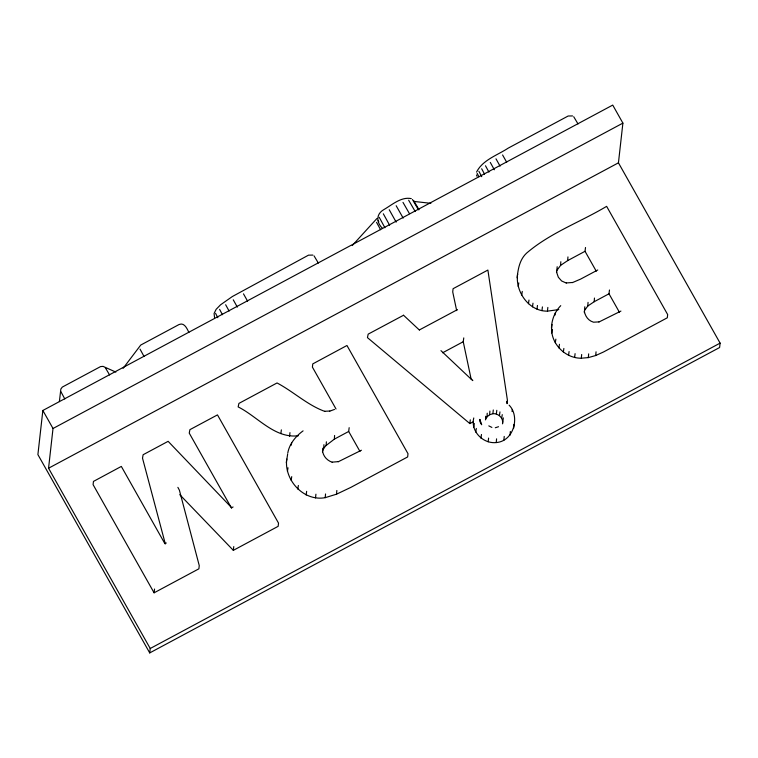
<?xml version="1.0" encoding="UTF-8"?>
<svg xmlns="http://www.w3.org/2000/svg" width="758" height="758" viewBox="0 0 758 758"><rect width="100%" height="100%" fill="white"/><g stroke="black" fill="none" stroke-linecap="round" stroke-linejoin="round"><path stroke-width="1.14" d="M332.184 462.257C327.323 460.542 323.837 456.866 322.756 452.128M325.552 493.951L325.191 497.665C303.731 501.682 284.212 480.193 286.685 459.405L286.912 459.102M566.273 283.056L561.602 280.953L558.352 277.257L556.476 271.847M493.287 409.974L492.908 413.697L489.611 414.749L486.987 416.872L485.442 419.866M496.594 438.844L496.215 442.568C483.036 443.989 470.348 431.16 473.769 417.971M403.493 315.281L368.18 334.136L367.44 337.623L469.875 423.599L473.21 421.808M419.364 330.024L403.502 315.205M547.845 307.426L547.447 311.15C528.999 311.434 515.345 291.887 517.534 274.538L517.761 274.235M324.756 411.376C307.549 405.151 293.261 391.516 277.049 382.961L238.922 403.398L238.154 406.913C257.502 416.53 274.766 438.844 298.453 435.727M581.689 354.488L581.291 358.212C564.179 358.449 548.764 341.46 552.061 324.538M496.215 442.568C514.038 441.222 520.187 416.218 509.101 405.142M502.526 423.675C503.691 418.198 498.3 413.138 492.908 413.697M584.352 312.647L584.806 306.772M470.292 419.837L469.875 423.599M42.846 410.476L37.9 454.601L149.724 652.913L719.607 347.524L720.1 343.118L618.443 162.828L622.896 123.118L612.729 105.087L42.846 410.476L53.013 428.497L48.559 468.217L150.226 648.497L149.724 652.913M59.38 401.617L60.858 389.006L62.308 387.082L100.568 366.588L103.069 366.379L115.87 372.093M177.884 487.356L179.4 490.199L199.25 565.591L198.89 568.813L154.092 592.813L154.556 589.032M231.55 508.144L189.244 433.121L189.907 429.663L217.48 414.891L278.518 523.105L278.158 526.327L233.331 550.346L233.767 546.584M280.896 433.576L281.36 429.871M287.756 453.151C289.272 443.999 295.743 436.21 303.086 430.876M289.556 436.343L289.973 432.619M287.415 471.343L288.002 467.771M291.233 445.192L291.678 442.833M291.167 480.25L291.735 476.63M297.828 489.118L298.358 485.452M306.166 495.04L306.649 491.336M315.508 497.921L315.925 494.197M322.709 448.272L322.51 451.834L323.713 448.3L323.941 444.681M323.713 448.3L326.13 445.477L326.385 441.81M326.13 445.477L334.325 439.157L334.61 435.471M325.191 497.665L336.524 494.188L336.846 490.483M359.965 451.446L348.689 431.463L349.163 427.673M336.012 408.979L312.41 367.118L312.77 363.897L346.965 345.496L408.003 453.72L407.643 456.941L350.84 487.385L336.524 494.188M471.125 379.066L463.242 341.725L463.773 337.907M473.769 427.105L474.356 423.533M475.759 432.069L476.327 428.441M480.942 438.19L481.463 434.505M485.556 418.795L485.641 416.284M486.987 416.872L487.223 413.224M489.611 414.749L489.905 411.054M488.161 441.8L488.607 438.086M496.348 414.02L496.803 410.305M499.437 415.583L499.958 411.907M501.682 418.274L502.251 414.645M581.291 358.212L588.312 357.605L595.722 355.521L603.501 351.987L667.305 317.791L667.665 314.57L606.627 206.347C580.192 222.179 550.251 232.829 526.639 253.087C519.742 259.444 518.008 268.844 517.174 277.76M502.545 423.722L503.331 417.895M518.207 286.505L518.794 282.924M456.676 310.619L452.725 291.925L453.085 288.703L487.887 270.056L507.443 400.432L507.083 403.654L506.732 401.323M503.918 440.133L504.222 436.428M521.712 295.023L522.281 291.404M512.067 411.594L512.313 409.453M510.096 435.12L510.333 431.463M513.716 428.062L513.924 424.471M528.449 303.731L528.98 300.064M532.495 306.857L532.997 303.172M536.996 309.179L537.46 305.474M541.97 310.628L542.406 306.905M556.694 272.34L557.177 266.721M560.74 305.654C554.847 311.709 551.672 319.668 551.473 328.062M551.786 333.027L552.374 329.455M554.922 315.186L555.368 312.817M556.969 270.322L560.579 265.395L560.835 261.728M555.292 342.749L555.86 339.139M560.579 265.395L567.657 260.61L567.95 256.915M558.921 347.95L559.461 344.303M563.355 352.119L563.867 348.443M568.595 355.256L569.078 351.56M596.271 271.212L585.034 251.296L585.508 247.506M574.649 357.359L575.085 353.645M584.598 310.373L587.791 306.033L588.056 302.366M587.791 306.033L594.177 301.731L594.471 298.046M588.312 357.605L588.672 353.882M595.722 355.521L596.044 351.816M619.409 312.249L608.996 293.791L609.47 290.001M286.325 462.626L287.642 454.222M472.442 380.374L440.957 350.641M476.555 172.094C482.628 159.91 497.428 155.238 508.163 148.161L568.168 116.002L572.546 115.936M495.296 427.749L498.537 426.726M329.749 411.158L334.515 409.415M598.915 322.017L620.925 311.083M572.432 282.611L580.571 279.124L597.749 269.981M338.239 461.755L361.452 450.224M123.118 368.331L140.723 345.061L179.021 324.547C184.346 322.084 187.122 328.773 188.875 332.468M352.252 245.554L376.963 218.475M457.5 309.596L419.373 329.948M166.296 542.984L164.884 543.666L121.327 466.416L93.452 481.425L93.092 484.646L154.092 592.813M233.076 506.979L231.664 507.737L168.134 441.327L143.129 454.724L142.513 458.164L165.329 543.922M53.013 428.497L622.896 123.118M48.559 468.217L618.443 162.828M567.657 260.61L585.034 251.296M442.653 352.764L463.242 341.725M334.325 439.157L348.689 431.463M594.177 301.731L608.996 293.791M150.226 648.497L720.1 343.118M547.447 311.15L558.779 309.586M332.184 462.143L338.324 461.631M566.283 282.942L572.508 282.488M584.314 311.415C585.441 316.399 588.104 320.558 593.505 322.197L598.991 321.894M324.765 411.262L329.815 411.035M413.66 201.401L430.876 203.315M312.874 255.086L308.506 255.152L232.374 296.52L220.531 304.82L216.125 309.34L214.088 313.471L214.571 317.697M411.3 198.634C401.304 196.445 391.99 204.925 383.842 209.606C376.224 213.908 376.034 222.028 382.259 228.101M179.741 494.642L233.331 550.346M573.711 116.723L578.022 123.933M314.049 255.872L318.36 263.073M413.565 200.453L419.022 209.72M412.437 199.506L418.454 209.776M105.334 367.725L109.597 374.945M408.657 200.226L415.204 211.52M402.981 202.377L409.472 213.68M396.169 205.721L403.161 218.077M243.479 293.848L247.601 301.153M506.695 162.259L502.582 154.954M500.072 166.144L495.988 158.82M494.349 169.773L490.293 162.43M488.948 172.123L485.49 165.775M484.533 174.122L481.671 168.759M481.737 176.671L478.895 171.289M478.857 176.728L477.17 173.364M396.159 222.132L389.233 209.739M389.621 225.211L383.321 213.794M384.912 227.741L379.227 217.3M380.592 229.731L376.565 222.378M237.33 307.113L233.246 299.789M229.115 311.064L225.647 304.725M222.445 314.712L219.593 309.349M217.821 317.706L215.566 313.338M144.048 356.487L140.041 349.125M64.809 398.954L60.839 391.564M488.796 425.873L491.876 427.417M378.214 220.455L378.754 221.81M476.488 174.984L477.028 176.339M472.575 380.042L472.793 380.62M479.871 419.43L479.823 421.391L481.662 424.755L479.871 419.43"/></g></svg>
